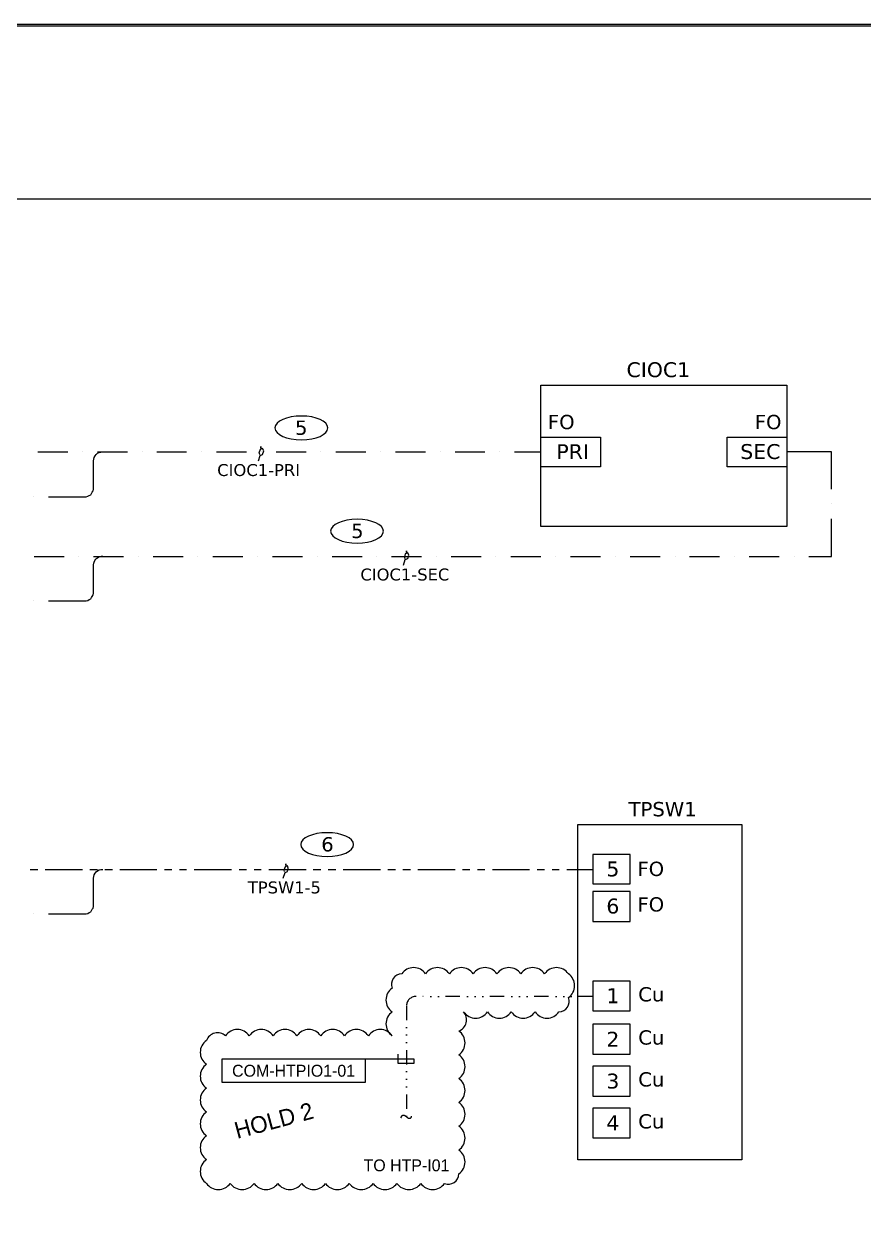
# Model space of a CAD drawing. Extents: x 10329 to 11173, y 0 to 536.
# Drawn here: x 10680.7 to 10857, y 282.4 to 536.4 of the extents above; entities that cross this region are included whole.
import ezdxf
from ezdxf.enums import TextEntityAlignment as Align

# ---------------------------------------------------------------- set-up
doc = ezdxf.new("R2010")
doc.units = 0
doc.header["$LTSCALE"] = 10
doc.header["$MEASUREMENT"] = 0
doc.linetypes.add('G02-1-PRDXXXX-E-MRIO-01-P01-01$0$DASH_3DOT', pattern=[0.9, 0.3, -0.15, 0, -0.15, 0, -0.15, 0, -0.15])
for name, color, linetype in [('G02-1-PRDXXXX-E-MRIO-01-P01-01$0$ANNOTATION', 7, 'Continuous'), ('G02-1-PRDXXXX-E-MRIO-01-P01-01$0$HOLD', 1, 'Continuous'), ('G02-1-PRDXXXX-E-MRIO-01-P01-01$0$TEXT-2', 2, 'Continuous'), ('G02-1-PRDXXXX-E-MRIO-01-P01-01$0$TITLE', 7, 'Continuous'), ('G02-1-PRDXXXX-E-MRIO-01-P01-01$0$WIRE-RS485', 6, 'G02-1-PRDXXXX-E-MRIO-01-P01-01$0$DASH_3DOT')]:
    doc.layers.add(name, color=color, linetype=linetype)
doc.layers.add('G02-1-PRDXXXX-E-MRIO-01-P01-01$0$View', color=251, linetype='Continuous', plot=False)
doc.styles.add('G02-1-PRDXXXX-E-MRIO-01-P01-01$0$PDF Verdana', font='verdana.ttf')
doc.styles.add('G02-1-PRDXXXX-E-MRIO-01-P01-01$0$Scovan Elec', font='')
doc.styles.add('G02-1-PRDXXXX-E-MRIO-01-P01-01$0$Standard', font='')
doc.styles.get('G02-1-PRDXXXX-E-MRIO-01-P01-01$0$Scovan Elec').set_extended_font_data('Franklin Gothic Medium Cond')
doc.styles.get('G02-1-PRDXXXX-E-MRIO-01-P01-01$0$Standard').set_extended_font_data('Franklin Gothic Medium Cond')

# ---------------------------------------------------------------- blocks, each defined once
blk = doc.blocks.new('G02-1-PRDXXXX-E-MRIO-01-P01-01$0$DV-54809-ZX-700-00')
at = {"layer": 'G02-1-PRDXXXX-E-MRIO-01-P01-01$0$ANNOTATION', "lineweight": 25}
for points in [[(172.22, 114.64), (172.22, 499.73), (597.78, 499.73), (597.78, 114.64)], [(460.19, 460.61), (511.84, 460.61), (511.84, 430.89), (460.19, 430.89)], [(460.19, 449.69), (472.72, 449.69), (472.72, 443.43), (460.19, 443.43)], [(499.31, 449.69), (511.84, 449.69), (511.84, 443.43), (499.31, 443.43)], [(467.98, 368.32), (502.44, 368.32), (502.44, 297.96), (467.98, 297.96)], [(471.11, 362.06), (471.11, 355.88), (478.99, 355.88), (478.99, 362.06)], [(471.11, 354.27), (471.11, 348), (478.99, 348), (478.99, 354.27)], [(471.11, 335.47), (471.11, 329.2), (478.99, 329.2), (478.99, 335.47)], [(471.11, 326.41), (471.11, 320.14), (478.99, 320.14), (478.99, 326.41)], [(471.11, 317.6), (471.11, 311.34), (478.99, 311.34), (478.99, 317.6)], [(471.11, 308.8), (471.11, 302.53), (478.99, 302.53), (478.99, 308.8)]]:
    blk.add_lwpolyline(points, close=True, dxfattribs=at)
for points in [[(400.92, 444.7), (401.26, 445.8), (401.77, 446.05), (402.02, 446.81), (401.77, 447.32), (401.26, 447.07), (401.01, 446.31), (401.18, 446.05)], [(354.61, 446.56), (360.87, 446.56)], [(364, 446.56), (364, 446.56)], [(367.14, 446.56), (373.4, 446.56)], [(376.54, 446.56), (376.54, 446.56)], [(379.58, 446.56), (385.85, 446.56)], [(388.98, 446.56), (388.98, 446.56)], [(392.12, 446.56), (398.38, 446.56)], [(401.51, 446.56), (401.51, 446.56)], [(404.65, 446.56), (410.91, 446.56)], [(414.05, 446.56), (414.05, 446.56)], [(417.18, 446.56), (423.44, 446.56)], [(426.58, 446.56), (426.58, 446.56)], [(429.71, 446.56), (435.98, 446.56)], [(439.11, 446.56), (439.11, 446.56)], [(442.24, 446.56), (448.42, 446.56)], [(451.55, 446.56), (451.55, 446.56)], [(454.69, 446.56), (460.19, 446.56)], [(521.24, 438.77), (521.24, 446.56), (511.84, 446.56)], [(353.67, 437.16), (353.67, 437.16)], [(521.24, 435.64), (521.24, 435.64)], [(516.5, 424.63), (521.24, 424.63), (521.24, 432.5)], [(353.84, 424.63), (360.11, 424.63)], [(356.81, 415.32), (364.43, 415.32), (364.77, 415.32), (365.1, 415.4), (365.36, 415.57), (365.7, 415.74), (365.87, 415.99), (366.04, 416.25), (366.21, 416.59), (366.29, 416.84), (366.29, 417.18), (366.29, 422.85), (366.38, 423.19), (366.46, 423.44), (366.54, 423.78), (366.8, 424.04), (366.97, 424.29), (367.31, 424.46), (367.56, 424.63), (367.9, 424.71), (368.24, 424.71)], [(363.16, 424.63), (363.16, 424.63)], [(366.29, 424.63), (372.56, 424.63)], [(375.69, 424.63), (375.69, 424.63)], [(378.82, 424.63), (385.09, 424.63)], [(388.22, 424.63), (388.22, 424.63)], [(391.35, 424.63), (397.62, 424.63)], [(400.75, 424.63), (400.75, 424.63)], [(403.88, 424.63), (410.15, 424.63)], [(413.28, 424.63), (413.28, 424.63)], [(416.42, 424.63), (422.68, 424.63)], [(425.81, 424.63), (425.81, 424.63)], [(428.86, 424.63), (435.13, 424.63)], [(431.4, 422.77), (431.74, 423.95), (432.25, 424.21), (432.5, 424.88), (432.25, 425.39), (431.74, 425.14), (431.57, 424.38), (431.66, 424.21)], [(438.26, 424.63), (438.26, 424.63)], [(441.39, 424.63), (447.66, 424.63)], [(450.79, 424.63), (450.79, 424.63)], [(453.93, 424.63), (460.19, 424.63)], [(463.32, 424.63), (463.32, 424.63)], [(466.46, 424.63), (472.72, 424.63)], [(475.86, 424.63), (475.86, 424.63)], [(478.99, 424.63), (485.25, 424.63)], [(488.39, 424.63), (488.39, 424.63)], [(491.44, 424.63), (497.7, 424.63)], [(500.83, 424.63), (500.83, 424.63)], [(503.97, 424.63), (510.23, 424.63)], [(513.37, 424.63), (513.37, 424.63)], [(353.67, 415.32), (353.67, 415.32)], [(353, 358.92), (354.61, 358.92)], [(356.13, 358.92), (364, 358.92)], [(365.53, 358.92), (367.14, 358.92)], [(368.66, 358.92), (370.27, 358.92)], [(371.79, 358.92), (379.58, 358.92)], [(381.19, 358.92), (382.72, 358.92)], [(384.33, 358.92), (385.85, 358.92)], [(387.46, 358.92), (395.25, 358.92)], [(396.86, 358.92), (398.38, 358.92)], [(399.99, 358.92), (401.51, 358.92)], [(403.12, 358.92), (410.91, 358.92)], [(406.09, 357.06), (406.51, 358.25), (407.02, 358.5), (407.19, 359.18), (407.02, 359.69), (406.51, 359.43), (406.26, 358.75), (406.34, 358.5)], [(412.44, 358.92), (414.05, 358.92)], [(415.57, 358.92), (417.18, 358.92)], [(418.7, 358.92), (426.58, 358.92)], [(428.1, 358.92), (429.71, 358.92)], [(431.23, 358.92), (432.84, 358.92)], [(434.37, 358.92), (442.24, 358.92)], [(443.77, 358.92), (445.29, 358.92)], [(446.9, 358.92), (448.42, 358.92)], [(450.03, 358.92), (457.82, 358.92)], [(459.43, 358.92), (460.95, 358.92)], [(462.56, 358.92), (464.09, 358.92)], [(465.7, 358.92), (471.11, 358.92)], [(353.67, 349.61), (353.67, 349.61)]]:
    blk.add_lwpolyline(points, dxfattribs=at)
for points in [[(356.81, 437.16), (364.43, 437.16), (364.77, 437.16), (365.1, 437.25), (365.36, 437.41), (365.7, 437.58), (365.87, 437.84), (366.04, 438.09), (366.21, 438.43), (366.29, 438.68), (366.29, 439.02), (366.29, 444.7, -0.428236), (368.24, 446.56)], [(356.81, 349.61), (364.43, 349.61), (364.77, 349.61), (365.1, 349.69), (365.36, 349.86), (365.7, 350.03), (365.87, 350.29), (366.04, 350.54), (366.21, 350.8), (366.29, 351.13), (366.29, 351.47), (366.29, 357.06, -0.428236), (368.24, 358.92)]]:
    blk.add_lwpolyline(points, format="xyb", dxfattribs=at)
for points in [[(409.94, 454.1), (406.88, 454.1), (404.39, 452.98), (404.39, 451.6)], [(415.48, 451.6), (415.48, 452.98), (413, 454.1), (409.94, 454.1)], [(404.39, 451.6), (404.39, 450.22), (406.88, 449.1), (409.94, 449.1)], [(409.94, 449.1), (413, 449.1), (415.48, 450.22), (415.48, 451.6)], [(421.62, 432.42), (418.56, 432.42), (416.08, 431.3), (416.08, 429.92)], [(427.17, 429.92), (427.17, 431.3), (424.69, 432.42), (421.62, 432.42)], [(416.08, 429.92), (416.08, 428.54), (418.56, 427.42), (421.62, 427.42)], [(421.62, 427.42), (424.69, 427.42), (427.17, 428.54), (427.17, 429.92)], [(415.36, 366.63), (412.29, 366.63), (409.81, 365.51), (409.81, 364.13)], [(420.9, 364.13), (420.9, 365.51), (418.42, 366.63), (415.36, 366.63)], [(409.81, 364.13), (409.81, 362.75), (412.29, 361.63), (415.36, 361.63)], [(415.36, 361.63), (418.42, 361.63), (420.9, 362.75), (420.9, 364.13)]]:
    blk.add_open_spline(points, degree=3, dxfattribs=at)
at = {"layer": 'G02-1-PRDXXXX-E-MRIO-01-P01-01$0$ANNOTATION', "attachment_point": 4, "style": 'G02-1-PRDXXXX-E-MRIO-01-P01-01$0$PDF Verdana'}
for s, insert, char_height in [('CIOC1', (478.2, 463.8), 3.129), ('5', (408.6, 451.63), 3), ('FO', (461.69, 452.82), 3.003), ('FO', (505.12, 452.82), 3.003), ('.', (400.9, 448.58), 2.5), ('PRI', (463.47, 446.62), 3.129), ('SEC', (502.07, 446.62), 3.129), ('CIOC1-PRI', (392.26, 442.74), 2.503), ('5', (420.37, 429.96), 3), ('.', (431.46, 426.65), 2.5), ('CIOC1-SEC', (422.32, 420.81), 2.503), ('TPSW1', (478.62, 371.54), 3.003), ('6', (414.1, 364.17), 3), ('.', (406.15, 360.95), 2.5), ('5', (473.96, 358.99), 3.13), ('FO', (480.48, 359.01), 3.003), ('TPSW1-5', (398.69, 355.11), 2.503), ('FO', (480.48, 351.55), 3.003), ('6', (473.96, 351.2), 3.13), ('1', (473.96, 332.4), 3.13), ('Cu', (480.65, 332.67), 3.003), ('Cu', (480.65, 323.61), 3.003), ('2', (473.96, 323.26), 3.13), ('3', (473.96, 314.45), 3.13), ('Cu', (480.65, 314.81), 3.003), ('4', (473.96, 305.73), 3.13), ('Cu', (480.65, 306), 3.003)]:
    blk.add_mtext(s, dxfattribs=dict(at, insert=insert, char_height=char_height))
blk = doc.blocks.new('G02-1-PRDXXXX-E-MRIO-01-P01-01$0$g-cableid')
blk.add_lwpolyline([(-15, 0), (15, 0), (15, -5), (-15, -5)], close=True)
at = {"color": 0, "style": 'G02-1-PRDXXXX-E-MRIO-01-P01-01$0$Standard'}
blk.add_attdef('TAG1', text='', height=2.5, dxfattribs=at).set_placement((0, -2.5), align=Align.MIDDLE)
blk = doc.blocks.new('G02-1-PRDXXXX-E-MRIO-01-P01-01$0$G-WavyBreakline')
blk.add_open_spline([(-1.07, -0.3), (-1.08, -0.22), (-1.09, -0.05), (-0.97, 0.2), (-0.73, 0.31), (-0.46, 0.32), (-0.14, 0.12), (0.14, -0.12), (0.46, -0.32), (0.73, -0.31), (0.97, -0.2), (1.09, 0.05), (1.08, 0.22), (1.07, 0.3)], degree=3, knots=[0, 0, 0, 0, 0.23778, 0.504219, 0.769947, 1.007727, 1.273929, 1.868857, 2.135059, 2.372839, 2.638567, 2.905005, 3.142785, 3.142785, 3.142785, 3.142785])

msp = doc.modelspace()

# ---------------------------------------------------------------- linework, layer by layer
at = {"layer": 'G02-1-PRDXXXX-E-MRIO-01-P01-01$0$HOLD'}
msp.add_lwpolyline([(10719, 293, 0.520567), (10724, 293, 0.520567), (10729, 293, 0.520567), (10734, 293, 0.520567), (10739, 293, 0.520567), (10744, 293, 0.520567), (10749, 293, 0.520567), (10754, 293, 0.520567), (10759, 293, 0.520567), (10764, 293, 0.520567), (10769, 293, 0.520567), (10772, 295, 0.520567), (10772, 300, 0.520567), (10772, 305, 0.520567), (10772, 310, 0.520567), (10772, 315, 0.520567), (10772, 320, 0.520567), (10772, 325, 0.520567), (10773, 329, 0.520567), (10778, 329, 0.520567), (10783, 329, 0.520567), (10788, 329, 0.520567), (10793, 329, 0.520567), (10795, 332, 0.520567), (10795, 337, 0.520567), (10790, 337, 0.520567), (10785, 337, 0.520567), (10780, 337, 0.520567), (10775, 337, 0.520567), (10770, 337, 0.520567), (10765, 337, 0.520567), (10760, 337, 0.520567), (10758, 334, 0.520567), (10758, 329, 0.520567), (10758, 324, 0.520567), (10753, 324, 0.520567), (10748, 324, 0.520567), (10743, 324, 0.520567), (10738, 324, 0.520567), (10733, 324, 0.520567), (10728, 324, 0.520567), (10723, 324, 0.520567), (10719, 323, 0.520567), (10719, 318, 0.520567), (10719, 313, 0.520567), (10719, 308, 0.520567), (10719, 303, 0.520567), (10719, 298, 0.520567)], format="xyb", close=True, dxfattribs=at)
at = {"layer": 'G02-1-PRDXXXX-E-MRIO-01-P01-01$0$TEXT-2'}
msp.add_lwpolyline([(10752.3, 319.15), (10762.57, 319.15), (10762.57, 318.15), (10759.24, 318.15), (10759.24, 320.15)], dxfattribs=at)
at = {"layer": 'G02-1-PRDXXXX-E-MRIO-01-P01-01$0$TITLE'}
msp.add_lwpolyline([(10329, 536.37), (11172.77, 536.37), (11172.77, 42.04), (10329, 42.04)], close=True, dxfattribs=at)
at = {"layer": 'G02-1-PRDXXXX-E-MRIO-01-P01-01$0$View'}
msp.add_lwpolyline([(10329, 536), (11172, 536), (11172, 43), (10329, 43)], close=True, dxfattribs=at)
at = {"layer": 'G02-1-PRDXXXX-E-MRIO-01-P01-01$0$WIRE-RS485'}
for p, q in [((10761, 330.26), (10761, 307)), ((10800.11, 332.26), (10763, 332.26))]:
    msp.add_line(p, q, dxfattribs=at)
msp.add_arc((10763, 330.26), 2, 90, 180, dxfattribs=at)

# ---------------------------------------------------------------- block references
msp.add_blockref('G02-1-PRDXXXX-E-MRIO-01-P01-01$0$DV-54809-ZX-700-00', (10329, 0))
at = {"layer": 'G02-1-PRDXXXX-E-MRIO-01-P01-01$0$TEXT-2'}
msp.add_blockref('G02-1-PRDXXXX-E-MRIO-01-P01-01$0$g-cableid', (10737.3, 319.15), dxfattribs=at).add_auto_attribs({'TAG1': 'COM-HTPIO1-01'})
at = {"layer": 'G02-1-PRDXXXX-E-MRIO-01-P01-01$0$WIRE-RS485', "rotation": 358.2474250357269}
msp.add_blockref('G02-1-PRDXXXX-E-MRIO-01-P01-01$0$G-WavyBreakline', (10761, 307), dxfattribs=at)

# ---------------------------------------------------------------- texts
at = {"layer": 'G02-1-PRDXXXX-E-MRIO-01-P01-01$0$HOLD', "insert": (10725, 304), "char_height": 3.5, "attachment_point": 4, "rotation": 15, "style": 'G02-1-PRDXXXX-E-MRIO-01-P01-01$0$Scovan Elec'}
msp.add_mtext('HOLD 2', dxfattribs=at)
at = {"layer": 'G02-1-PRDXXXX-E-MRIO-01-P01-01$0$TEXT-2', "insert": (10761, 296.77), "char_height": 2.5, "attachment_point": 5, "style": 'G02-1-PRDXXXX-E-MRIO-01-P01-01$0$Scovan Elec'}
msp.add_mtext_dynamic_manual_height_columns('TO HTP-I01', width=46.3433, gutter_width=12.5, heights=[0], dxfattribs=at)

doc.saveas('drawing.dxf')
